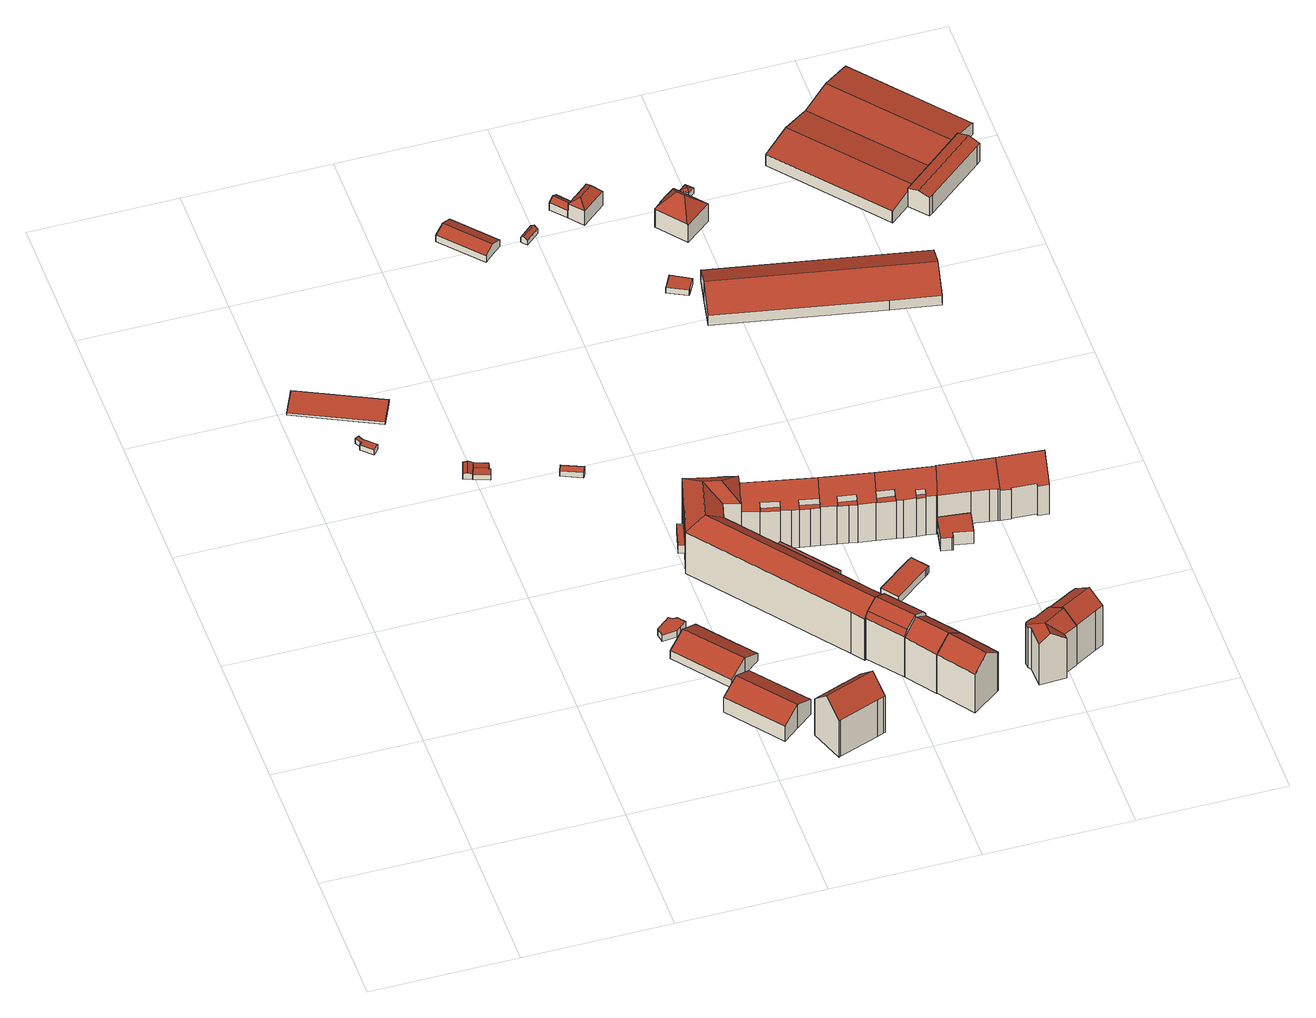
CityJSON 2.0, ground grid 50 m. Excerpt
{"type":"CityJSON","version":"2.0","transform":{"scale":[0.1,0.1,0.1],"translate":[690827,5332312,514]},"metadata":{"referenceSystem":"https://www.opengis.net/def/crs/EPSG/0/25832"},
"CityObjects":{
"building1":{"type":"Building","attributes":{"Gemeindeschluessel":"09162000","HoeheDach":"523.918","HoeheGrund":"522.918","Methode":"1000","NiedrigsteTraufeDesGebaeudes":"523.918","Geometrietyp2DReferenz":"3000","function":"53001_1800","roofType":"1000","measuredHeight":1},"geometry":[{"type":"MultiSurface","lod":"2","boundaries":[[[0,1,2,3,4]],[[5,6,7,8,9]],[[7,6,0,4]],[[7,4,3,2,9,8]],[[5,1,0,6]],[[2,1,5,9]]],"semantics":{"surfaces":[{"type":"WallSurface"},{"type":"GroundSurface"},{"type":"RoofSurface"}],"values":[0,0,0,1,2,0]}}]},
"building2":{"type":"Building","attributes":{"Gemeindeschluessel":"09162000","HoeheDach":"520.541","HoeheGrund":"518.310","Methode":"2000","NiedrigsteTraufeDesGebaeudes":"520.541","Geometrietyp2DReferenz":"3000","function":"31001_2000","roofType":"1000","measuredHeight":2.23,"storeysAboveGround":1},"geometry":[{"type":"MultiSurface","lod":"2","boundaries":[[[10,11,12,13]],[[14,15,16,17]],[[18,10,13,19,14,17,20,21,22,23]],[[17,16,24,20]],[[23,25,26,18]],[[18,26,11,10]],[[19,13,12,27,15,14]],[[28,29,22,21,20,24]],[[15,27,12,11,26,25,29,28,24,16]],[[22,29,25,23]]],"semantics":{"surfaces":[{"type":"WallSurface"},{"type":"GroundSurface"},{"type":"RoofSurface"}],"values":[0,0,1,0,0,0,0,0,2,0]}}]},
"building3":{"type":"Building","attributes":{"Gemeindeschluessel":"09162000","HoeheDach":"519.989","HoeheGrund":"517.260","Methode":"1000","NiedrigsteTraufeDesGebaeudes":"519.525","Geometrietyp2DReferenz":"3000","function":"31001_2000","roofType":"3100","measuredHeight":2.73,"storeysAboveGround":1},"geometry":[{"type":"MultiSurface","lod":"2","boundaries":[[[30,31,32,33,34]],[[35,31,30,36]],[[37,38,36,30,34,39,40,41]],[[35,36,38,37,41,42,43,44]],[[44,32,31,35]],[[42,45,33,43]],[[43,33,32,44]],[[39,34,33,45,40]],[[40,45,42,41]]],"semantics":{"surfaces":[{"type":"RoofSurface"},{"type":"WallSurface"},{"type":"GroundSurface"}],"values":[0,1,1,2,1,1,1,0,1]}}]},
"building4":{"type":"Building","attributes":{"Gemeindeschluessel":"09162000","HoeheDach":"519.899","HoeheGrund":"517.370","Methode":"1000","NiedrigsteTraufeDesGebaeudes":"519.460","Geometrietyp2DReferenz":"3000","function":"31001_2000","roofType":"3100","measuredHeight":2.53,"storeysAboveGround":1},"geometry":[{"type":"MultiSurface","lod":"2","boundaries":[[[46,47,48,32,49,50]],[[51,52,53,54]],[[55,49,32,56]],[[30,50,49,55,57,58]],[[59,54,53,60,61,62]],[[63,48,47,64]],[[65,52,51,66,67,68]],[[67,69,64,47,46,68]],[[64,69,67,66,51,54,59,62,58,57,55,56,63]],[[62,61,30,58]],[[60,53,52,65,68,46,50,30,61]],[[56,32,48,63]]],"semantics":{"surfaces":[{"type":"RoofSurface"},{"type":"WallSurface"},{"type":"GroundSurface"}],"values":[0,1,1,1,1,1,1,1,2,1,0,1]}}]},
"building5":{"type":"Building","attributes":{"Gemeindeschluessel":"09162000","HoeheDach":"520.452","HoeheGrund":"517.780","Methode":"1000","NiedrigsteTraufeDesGebaeudes":"520.452","Geometrietyp2DReferenz":"3000","function":"31001_2000","roofType":"1000","measuredHeight":2.67},"geometry":[{"type":"MultiSurface","lod":"2","boundaries":[[[70,71,72,73]],[[74,75,76,77]],[[78,79,80,81]],[[73,72,82,83]],[[83,82,84,85]],[[85,78,81,74,77,86,70,73,83]],[[81,80,75,74]],[[82,72,71,87,76,75,80,79,84]],[[86,87,71,70]],[[85,84,79,78]],[[77,76,87,86]]],"semantics":{"surfaces":[{"type":"WallSurface"},{"type":"GroundSurface"},{"type":"RoofSurface"}],"values":[0,0,0,0,0,1,0,2,0,0,0]}}]},
"building6":{"type":"Building","attributes":{"Gemeindeschluessel":"09162000","HoeheDach":"524.900","HoeheGrund":"517.646","Methode":"2000","NiedrigsteTraufeDesGebaeudes":"521.027","Geometrietyp2DReferenz":"3000","function":"31001_9998","roofType":"3100","measuredHeight":7.25},"geometry":[{"type":"MultiSurface","lod":"2","boundaries":[[[88,89,90,91,92]],[[92,91,93,94]],[[90,89,95,96,97,98,99]],[[100,95,89,88]],[[101,97,96,102]],[[103,98,97,101]],[[91,90,99,93]],[[102,96,95,100]],[[94,93,99,98,103]],[[94,103,101,102,100,88,92]]],"semantics":{"surfaces":[{"type":"WallSurface"},{"type":"RoofSurface"},{"type":"GroundSurface"}],"values":[0,0,1,0,0,0,1,0,0,2]}}]},
"building7":{"type":"Building","attributes":{"Gemeindeschluessel":"09162000","HoeheDach":"527.505","HoeheGrund":"517.240","Methode":"1000","NiedrigsteTraufeDesGebaeudes":"523.717","Geometrietyp2DReferenz":"3000","function":"31001_9998","roofType":"3100","measuredHeight":10.27,"storeysAboveGround":2},"geometry":[{"type":"MultiSurface","lod":"2","boundaries":[[[104,105,106,107,108,109]],[[105,110,111,106]],[[112,113,114,115]],[[106,111,115,107]],[[109,113,112,104]],[[108,114,113,109]],[[104,112,110,105]],[[110,112,115,111]],[[107,115,114,108]]],"semantics":{"surfaces":[{"type":"GroundSurface"},{"type":"WallSurface"},{"type":"RoofSurface"}],"values":[0,1,2,1,1,1,1,2,1]}}]},
"building8":{"type":"Building","attributes":{"Gemeindeschluessel":"09162000","HoeheDach":"521.220","HoeheGrund":"517.930","Methode":"1000","NiedrigsteTraufeDesGebaeudes":"520.238","Geometrietyp2DReferenz":"3000","function":"31001_2000","roofType":"3100","measuredHeight":3.29,"storeysAboveGround":1},"geometry":[{"type":"MultiSurface","lod":"2","boundaries":[[[116,117,118,119,120,121]],[[122,123,124,125,126,127]],[[118,117,127,126,125,128,119]],[[117,116,122,127]],[[116,121,123,122]],[[129,120,119,128,125,124]],[[121,120,129,124,123]]],"semantics":{"surfaces":[{"type":"WallSurface"},{"type":"GroundSurface"},{"type":"RoofSurface"}],"values":[0,0,1,0,2,0,2]}}]},
"building9":{"type":"Building","attributes":{"Gemeindeschluessel":"09162000","HoeheDach":"539.900","HoeheGrund":"517.989","Methode":"2000","NiedrigsteTraufeDesGebaeudes":"524.090","Geometrietyp2DReferenz":"3000","function":"31001_9998","roofType":"3100","measuredHeight":21.91,"storeysAboveGround":2},"geometry":[{"type":"MultiSurface","lod":"2","boundaries":[[[130,131,132,133,134,135,136,137]],[[138,139,140,141]],[[142,143,144,145]],[[145,144,146,147]],[[148,149,150,151]],[[138,152,136,135,153,139]],[[147,146,149,148]],[[154,140,139,153]],[[155,141,140,154,134,133]],[[156,157,132,131,158]],[[159,137,136,152]],[[150,149,146,144,143,158,131,130]],[[159,152,138,141,155,157,156,142,145,147,148,151]],[[153,135,134,154]],[[156,158,143,142]],[[159,151,150,130,137]],[[155,133,132,157]]],"semantics":{"surfaces":[{"type":"RoofSurface"},{"type":"WallSurface"},{"type":"GroundSurface"}],"values":[0,1,1,1,1,1,1,0,1,1,1,0,2,1,1,1,1]}}]},
"building10":{"type":"Building","attributes":{"Gemeindeschluessel":"09162000","HoeheDach":"521.220","HoeheGrund":"517.920","Methode":"2000","NiedrigsteTraufeDesGebaeudes":"521.220","Geometrietyp2DReferenz":"3000","function":"51009_1610","roofType":"1000","measuredHeight":3.3},"geometry":[{"type":"MultiSurface","lod":"2","boundaries":[[[160,161,162,163]],[[164,160,163,165]],[[165,166,167,164]],[[166,162,161,167]],[[163,162,166,165]],[[164,167,161,160]]],"semantics":{"surfaces":[{"type":"WallSurface"},{"type":"GroundSurface"},{"type":"RoofSurface"}],"values":[0,1,0,2,0,0]}}]},
"building11":{"type":"Building","attributes":{"Gemeindeschluessel":"09162000","HoeheDach":"539.480","HoeheGrund":"517.191","Methode":"1000","NiedrigsteTraufeDesGebaeudes":"534.300","Geometrietyp2DReferenz":"3000","function":"31001_3052","roofType":"3100","measuredHeight":22.29,"storeysAboveGround":6},"geometry":[{"type":"MultiSurface","lod":"2","boundaries":[[[168,169,170,171,172,173]],[[170,169,174,175,176]],[[177,178,179,180,181,182,183]],[[184,185,172,171]],[[186,180,179,187]],[[178,188,189,190,191,192,179]],[[193,194,195,196,197,177,183]],[[185,198,199,177,197,200,201,202,203,204,173,172]],[[205,181,180,186]],[[206,183,182,207]],[[208,196,195,209]],[[210,191,190,211]],[[168,173,204,212]],[[213,189,214,215]],[[216,194,193,217]],[[218,219,220,221]],[[209,195,194,216]],[[222,192,191,210]],[[211,190,189,213]],[[187,179,192,222]],[[212,204,203,223]],[[224,225,199,226]],[[184,171,170,176]],[[227,202,201,228]],[[217,193,183,206]],[[229,220,219,214,189,188]],[[208,209,216,217,206,207,205,186,187,222,210,211,213,215,218,221,230,224,226,231,175,174,169,168,212,223,227,228,232]],[[228,201,200,232]],[[175,231,198,185,184,176]],[[231,226,199,198]],[[233,234,229,188,178]],[[233,178,177,199,225]],[[230,221,220,229,234]],[[207,182,181,205]],[[225,224,230,234,233]],[[215,214,219,218]],[[208,232,200,197,196]],[[223,203,202,227]]],"semantics":{"surfaces":[{"type":"WallSurface"},{"type":"RoofSurface"},{"type":"GroundSurface"}],"values":[0,0,1,0,0,1,1,1,0,0,0,0,0,0,0,0,0,0,0,0,0,0,1,0,0,1,2,0,0,0,1,1,0,0,0,0,0,0]}}]},
"building12":{"type":"Building","attributes":{"Gemeindeschluessel":"09162000","HoeheDach":"521.670","HoeheGrund":"517.090","Methode":"1000","NiedrigsteTraufeDesGebaeudes":"519.780","Geometrietyp2DReferenz":"3000","function":"31001_2000","roofType":"3100","measuredHeight":4.58},"geometry":[{"type":"MultiSurface","lod":"2","boundaries":[[[235,236,237,238]],[[239,240,241,242]],[[235,243,244,240,239,236]],[[243,235,238,245,246,244]],[[237,242,241,246,245,238]],[[236,239,242,237]],[[246,241,240,244]]],"semantics":{"surfaces":[{"type":"WallSurface"},{"type":"RoofSurface"},{"type":"GroundSurface"}],"values":[0,1,0,2,0,1,0]}}]},
"building13":{"type":"Building","attributes":{"Gemeindeschluessel":"09162000","HoeheDach":"540.420","HoeheGrund":"518.062","Methode":"2000","NiedrigsteTraufeDesGebaeudes":"535.380","Geometrietyp2DReferenz":"3000","function":"31001_1000","roofType":"3400","measuredHeight":22.36,"storeysAboveGround":5},"geometry":[{"type":"MultiSurface","lod":"2","boundaries":[[[247,248,249]],[[250,251,252,253]],[[254,255,256,257,248,247]],[[258,255,254,259]],[[258,260,261,256,255]],[[259,254,247,249]],[[260,262,251,250,263,261]],[[256,261,263,264,257]],[[265,249,248,257,264,266]],[[267,265,266,253,252]],[[267,252,251,262]],[[263,250,253,266,264]],[[260,258,259,249,265,267,262]]],"semantics":{"surfaces":[{"type":"WallSurface"},{"type":"RoofSurface"},{"type":"GroundSurface"}],"values":[0,1,1,0,0,0,0,1,0,0,0,1,2]}}]},
"building14":{"type":"Building","attributes":{"Gemeindeschluessel":"09162000","HoeheDach":"539.590","HoeheGrund":"518.135","Methode":"2000","NiedrigsteTraufeDesGebaeudes":"535.052","Geometrietyp2DReferenz":"3000","function":"31001_1000","roofType":"3100","measuredHeight":21.45,"storeysAboveGround":5},"geometry":[{"type":"MultiSurface","lod":"2","boundaries":[[[258,268,269,260]],[[270,271,272,273,274]],[[260,269,274,273,262]],[[260,262,275,276,277,278,258]],[[279,270,274,269,268]],[[276,271,270,277]],[[277,270,279,278]],[[262,273,272,275]],[[278,279,268,258]],[[275,272,271,276]]],"semantics":{"surfaces":[{"type":"WallSurface"},{"type":"RoofSurface"},{"type":"GroundSurface"}],"values":[0,1,0,2,1,0,0,0,0,0]}}]},
"building15":{"type":"Building","attributes":{"Gemeindeschluessel":"09162000","HoeheDach":"539.590","HoeheGrund":"518.185","Methode":"2000","NiedrigsteTraufeDesGebaeudes":"535.036","Geometrietyp2DReferenz":"3000","function":"31001_1000","roofType":"3100","measuredHeight":21.41,"storeysAboveGround":5},"geometry":[{"type":"MultiSurface","lod":"2","boundaries":[[[280,281,270,282]],[[283,284,285,286]],[[287,270,288,289]],[[290,280,282,291]],[[291,282,270,287]],[[287,289,283,286,290,291]],[[286,285,281,280,290]],[[281,285,284,288,270]],[[289,288,284,283]]],"semantics":{"surfaces":[{"type":"RoofSurface"},{"type":"WallSurface"},{"type":"GroundSurface"}],"values":[0,1,1,1,1,2,1,0,1]}}]},
"building16":{"type":"Building","attributes":{"Gemeindeschluessel":"09162000","HoeheDach":"520.247","HoeheGrund":"517.110","Methode":"1000","NiedrigsteTraufeDesGebaeudes":"519.234","Geometrietyp2DReferenz":"3000","function":"31001_2000","roofType":"3100","measuredHeight":3.14},"geometry":[{"type":"MultiSurface","lod":"2","boundaries":[[[292,293,294,295,296,297]],[[298,299,297,296,295,300]],[[301,299,298,302]],[[293,292,301,302,303,294]],[[302,298,300,303]],[[297,299,301,292]],[[294,303,300,295]]],"semantics":{"surfaces":[{"type":"GroundSurface"},{"type":"WallSurface"},{"type":"RoofSurface"}],"values":[0,1,2,1,2,1,1]}}]},
"building17":{"type":"Building","attributes":{"Gemeindeschluessel":"09162000","HoeheDach":"538.260","HoeheGrund":"514.414","Methode":"2000","NiedrigsteTraufeDesGebaeudes":"530.750","Geometrietyp2DReferenz":"3000","function":"31001_1000","roofType":"3100","measuredHeight":23.85,"storeysAboveGround":5},"geometry":[{"type":"MultiSurface","lod":"2","boundaries":[[[304,305,306,307,308]],[[309,310,311,312]],[[313,314,315,316,317,318,319,320,321,322,323]],[[324,325,326,327,328]],[[329,330,331,332]],[[333,334,327,326]],[[332,331,335,336]],[[337,338,339,322,321]],[[340,341,342,343]],[[324,328,344,345]],[[346,347,348,349,350]],[[351,352,353,354]],[[355,308,307,356,357]],[[323,358,311,310,359,342,341,360,361,362,363,364,353]],[[365,366,367,368]],[[369,345,344,370,371,372,364,363]],[[369,363,362,373]],[[358,374,375,376,357,367,366,306,305,377,378,311]],[[379,380,381,382]],[[383,384,385,343,342,359]],[[386,387,330,329]],[[388,376,375,389]],[[390,316,315,391]],[[392,318,317,393]],[[394,395,396,397,398]],[[399,320,319,400]],[[323,322,339,398,397,358]],[[381,380,309,312,401,402]],[[403,404,348,347]],[[307,365,368,356]],[[379,405,310,309,380]],[[391,315,314,406]],[[368,367,357,356]],[[371,370,352,351]],[[336,335,407,408]],[[385,409,410,340,343]],[[354,353,364,372]],[[312,311,378,401]],[[304,382,381,402,377,305]],[[358,397,396,407,335,331,330,387,374]],[[409,361,360,410]],[[350,349,411,412]],[[394,398,339,338]],[[355,357,376,388]],[[350,412,333,326]],[[401,378,377,402]],[[371,351,354,372]],[[337,321,320,399]],[[410,360,341,340]],[[386,389,375,374,387]],[[313,323,353,352,370,344,328,327,334,411,349,348,404]],[[393,317,316,390]],[[346,350,326,325]],[[403,347,346,325,324,345,369,373,384,383,405,379,382,304,308,355,388,389,386,329,332,336,408,395,394,338,337,399,400,392,393,390,391,406]],[[383,359,310,405]],[[412,411,334,333]],[[403,406,314,313,404]],[[307,306,366,365]],[[408,407,396,395]],[[400,319,318,392]],[[384,373,362,361,409,385]]],"semantics":{"surfaces":[{"type":"WallSurface"},{"type":"RoofSurface"},{"type":"GroundSurface"}],"values":[0,0,1,0,0,0,0,0,0,0,0,0,0,1,0,0,0,1,0,0,0,0,0,0,0,0,1,1,0,1,0,0,0,0,0,1,0,0,0,1,0,0,0,0,1,0,1,0,0,0,1,0,0,2,0,0,0,0,0,0,0]}}]},
"building18":{"type":"Building","attributes":{"Gemeindeschluessel":"09162000","HoeheDach":"520.120","HoeheGrund":"517.017","Methode":"1000","NiedrigsteTraufeDesGebaeudes":"520.120","Geometrietyp2DReferenz":"3000","function":"31001_2000","roofType":"1000","measuredHeight":3.1,"storeysAboveGround":1},"geometry":[{"type":"MultiSurface","lod":"2","boundaries":[[[413,414,415,416]],[[416,415,417,418]],[[419,420,421,422]],[[423,413,416,418,424,419,422]],[[422,421,425,423]],[[421,420,426,417,415,414,425]],[[418,417,426,424]],[[424,426,420,419]],[[423,425,414,413]]],"semantics":{"surfaces":[{"type":"WallSurface"},{"type":"GroundSurface"},{"type":"RoofSurface"}],"values":[0,0,0,1,0,2,0,0,0]}}]},
"building19":{"type":"Building","attributes":{"Gemeindeschluessel":"09162000","HoeheDach":"526.530","HoeheGrund":"517.560","Methode":"2000","NiedrigsteTraufeDesGebaeudes":"520.790","Geometrietyp2DReferenz":"3000","function":"31001_1000","roofType":"3200","measuredHeight":8.97,"storeysAboveGround":2},"geometry":[{"type":"MultiSurface","lod":"2","boundaries":[[[427,428,429,430,431,432,433,434]],[[434,433,432,435,436,437]],[[438,439,440,441]],[[441,442,443,444,445,446,447,448,449,450,451,438]],[[442,441,440,452,427,443]],[[429,439,430]],[[435,432,431,450,449,448,453]],[[445,454,455,446]],[[455,456,453,448,447,446]],[[452,428,427]],[[439,438,451,430]],[[436,435,453,456]],[[454,437,436,456,455]],[[452,440,439,429,428]],[[444,443,427,434,437,454,445]],[[450,431,430,451]]],"semantics":{"surfaces":[{"type":"RoofSurface"},{"type":"WallSurface"},{"type":"GroundSurface"}],"values":[0,1,1,2,1,0,1,1,1,0,1,0,0,0,1,1]}}]},
"building20":{"type":"Building","attributes":{"Gemeindeschluessel":"09162000","HoeheDach":"519.760","HoeheGrund":"517.380","Methode":"1000","NiedrigsteTraufeDesGebaeudes":"519.760","Geometrietyp2DReferenz":"3000","function":"31001_2000","roofType":"1000","measuredHeight":2.38,"storeysAboveGround":1},"geometry":[{"type":"MultiSurface","lod":"2","boundaries":[[[457,458,459,460]],[[461,462,463,464]],[[460,459,465,466]],[[460,466,467,468,469,461,464,457]],[[470,471,462,461,469,468]],[[464,463,458,457]],[[472,465,459,458,463,462,471,470]],[[467,466,465,472,470,468]]],"semantics":{"surfaces":[{"type":"WallSurface"},{"type":"GroundSurface"},{"type":"RoofSurface"}],"values":[0,0,0,1,0,0,2,0]}}]},
"building21":{"type":"Building","attributes":{"Gemeindeschluessel":"09162000","HoeheDach":"539.450","HoeheGrund":"518.150","Methode":"2000","NiedrigsteTraufeDesGebaeudes":"534.614","Geometrietyp2DReferenz":"3000","function":"31001_1000","roofType":"3100","measuredHeight":21.3,"storeysAboveGround":5},"geometry":[{"type":"MultiSurface","lod":"2","boundaries":[[[473,474,475,476]],[[477,478,479,480,481,482,483,475,474,484,485,486,487]],[[484,488,489,485]],[[479,490,491,480]],[[478,477,492,493]],[[492,477,487,494]],[[494,487,486,495,496]],[[483,497,476,475]],[[473,476,497,498,499,500,496,495,489,488]],[[494,496,500,492]],[[474,473,488,484]],[[501,493,492,500]],[[485,489,495,486]],[[480,491,502,481]],[[482,498,497,483]],[[498,482,481,502,499]],[[502,491,490,501,500,499]],[[479,478,493,501,490]]],"semantics":{"surfaces":[{"type":"WallSurface"},{"type":"GroundSurface"},{"type":"RoofSurface"}],"values":[0,1,0,0,0,0,0,0,2,2,0,2,0,0,0,0,2,0]}}]},
"building22":{"type":"Building","attributes":{"Gemeindeschluessel":"09162000","HoeheDach":"521.857","HoeheGrund":"516.367","Methode":"1000","NiedrigsteTraufeDesGebaeudes":"521.857","Geometrietyp2DReferenz":"3000","function":"31001_1000","roofType":"1000","measuredHeight":5.49},"geometry":[{"type":"MultiSurface","lod":"2","boundaries":[[[503,504,505,506]],[[507,508,504,503]],[[509,510,511,512,505,504,508]],[[513,510,509,514]],[[515,511,510,513]],[[516,512,511,515]],[[506,505,512,516]],[[507,503,506,516,515,513,514]],[[514,509,508,507]]],"semantics":{"surfaces":[{"type":"WallSurface"},{"type":"RoofSurface"},{"type":"GroundSurface"}],"values":[0,0,1,0,0,0,0,2,0]}}]},
"building23":{"type":"Building","attributes":{"Gemeindeschluessel":"09162000","HoeheDach":"539.520","HoeheGrund":"518.200","Methode":"2000","NiedrigsteTraufeDesGebaeudes":"535.199","Geometrietyp2DReferenz":"3000","function":"31001_1000","roofType":"3100","measuredHeight":21.32,"storeysAboveGround":4},"geometry":[{"type":"MultiSurface","lod":"2","boundaries":[[[517,495,518,519,520]],[[521,522,495,517]],[[495,522,523,524,525,518]],[[526,527,528,529]],[[530,531,532,533]],[[520,519,527,526]],[[533,534,535,521,517,520,526,529,530]],[[534,524,523,535]],[[535,523,522,521]],[[533,532,525,524,534]],[[529,528,531,530]],[[519,518,525,532,531,528,527]]],"semantics":{"surfaces":[{"type":"WallSurface"},{"type":"RoofSurface"},{"type":"GroundSurface"}],"values":[0,0,1,0,0,0,2,0,0,0,0,1]}}]},
"building24":{"type":"Building","attributes":{"Gemeindeschluessel":"09162000","HoeheDach":"530.530","HoeheGrund":"517.410","Methode":"2000","NiedrigsteTraufeDesGebaeudes":"524.850","Geometrietyp2DReferenz":"3000","function":"31001_9998","roofType":"3200","measuredHeight":13.12,"storeysAboveGround":2},"geometry":[{"type":"MultiSurface","lod":"2","boundaries":[[[536,537,538,539,540,541,542,543,544,545,546]],[[547,548,549,540,539,538]],[[550,551,552,553]],[[546,551,550,536]],[[553,552,554,548,547]],[[554,555,556,557,558,549,548]],[[542,557,556,543]],[[540,549,558,541]],[[556,555,559,545,544,543]],[[552,551,559,555,554]],[[537,536,550,553,547,538]],[[541,558,557,542]],[[545,559,551,546]]],"semantics":{"surfaces":[{"type":"GroundSurface"},{"type":"WallSurface"},{"type":"RoofSurface"}],"values":[0,1,2,1,2,2,1,1,1,2,1,1,1]}}]},
"building25":{"type":"Building","attributes":{"Gemeindeschluessel":"09162000","HoeheDach":"538.410","HoeheGrund":"517.229","Methode":"2000","NiedrigsteTraufeDesGebaeudes":"530.905","Geometrietyp2DReferenz":"3000","function":"31001_1000","roofType":"3100","measuredHeight":21.18,"storeysAboveGround":6},"geometry":[{"type":"MultiSurface","lod":"2","boundaries":[[[560,561,562,563,564,565,566]],[[567,568,564,563,569]],[[570,571,568,567]],[[572,573,571,570]],[[574,560,566,575]],[[564,568,571,573,576,565]],[[575,566,565,577]],[[577,565,576,578]],[[579,561,560,574]],[[578,576,573,572]],[[575,577,578,572,570,567,569,580,579,574]],[[569,563,562,580]],[[580,562,561,579]]],"semantics":{"surfaces":[{"type":"RoofSurface"},{"type":"WallSurface"},{"type":"GroundSurface"}],"values":[0,1,1,1,1,0,1,1,1,1,2,1,1]}}]},
"building26":{"type":"Building","attributes":{"Gemeindeschluessel":"09162000","HoeheDach":"520.640","HoeheGrund":"517.460","Methode":"2000","NiedrigsteTraufeDesGebaeudes":"519.860","Geometrietyp2DReferenz":"3000","function":"31001_2000","roofType":"3500","measuredHeight":3.18},"geometry":[{"type":"MultiSurface","lod":"2","boundaries":[[[581,582,583,584]],[[585,586,587]],[[583,585,587]],[[588,586,582,581]],[[584,589,588,581]],[[582,586,585]],[[582,585,583]],[[589,587,586,588]],[[584,583,587,589]]],"semantics":{"surfaces":[{"type":"WallSurface"},{"type":"RoofSurface"},{"type":"GroundSurface"}],"values":[0,1,1,0,2,1,1,0,0]}}]},
"building27":{"type":"Building","attributes":{"Gemeindeschluessel":"09162000","HoeheDach":"538.390","HoeheGrund":"517.370","Methode":"2000","NiedrigsteTraufeDesGebaeudes":"530.055","Geometrietyp2DReferenz":"3000","function":"31001_1000","roofType":"3100","measuredHeight":21.02,"storeysAboveGround":4},"geometry":[{"type":"MultiSurface","lod":"2","boundaries":[[[590,591,592,593]],[[594,595,596,597]],[[598,599,600,601]],[[598,601,602,591,590,603,604,605,594,597]],[[604,603,606,607]],[[592,608,600,599,596,609,607,606,593]],[[590,593,606,603]],[[602,608,592,591]],[[598,597,596,599]],[[596,595,610,609]],[[602,601,600,608]],[[605,610,595,594]],[[605,604,607,609,610]]],"semantics":{"surfaces":[{"type":"WallSurface"},{"type":"GroundSurface"},{"type":"RoofSurface"}],"values":[0,0,0,1,0,2,0,0,0,2,0,0,0]}}]},
"building28":{"type":"Building","attributes":{"Gemeindeschluessel":"09162000","HoeheDach":"526.701","HoeheGrund":"517.347","Methode":"2000","NiedrigsteTraufeDesGebaeudes":"521.600","Geometrietyp2DReferenz":"3000","function":"31001_9998","roofType":"3100","measuredHeight":9.35},"geometry":[{"type":"MultiSurface","lod":"2","boundaries":[[[611,612,613,614,615,616,617,618]],[[614,619,620,615]],[[621,622,623,620,619]],[[615,620,624,616]],[[617,625,626,618]],[[618,626,627,611]],[[623,627,626,625,624,620]],[[612,622,621,613]],[[611,627,623,622,612]],[[613,621,619,614]],[[616,624,625,617]]],"semantics":{"surfaces":[{"type":"GroundSurface"},{"type":"WallSurface"},{"type":"RoofSurface"}],"values":[0,1,2,1,1,1,2,1,1,1,1]}}]},
"building29":{"type":"Building","attributes":{"Gemeindeschluessel":"09162000","HoeheDach":"526.800","HoeheGrund":"517.641","Methode":"2000","NiedrigsteTraufeDesGebaeudes":"522.600","Geometrietyp2DReferenz":"3000","function":"31001_2000","roofType":"3100","measuredHeight":9.16,"storeysAboveGround":1},"geometry":[{"type":"MultiSurface","lod":"2","boundaries":[[[628,629,630,631]],[[632,633,634,635,636,637,638]],[[636,635,639,640]],[[641,642,643,644,640,639,645,646]],[[629,647,638,637,644,643,630]],[[632,648,649,633]],[[635,634,650,651,652,653,654,639]],[[655,645,639,654]],[[656,657,658,659]],[[659,658,660,661]],[[644,637,636,640]],[[656,662,650,634,633,649,657]],[[655,654,653,663]],[[656,659,661,664,665,666,628,631,642,641,646,645,655,663,667,668,662]],[[666,647,629,628]],[[631,630,643,642]],[[661,660,669,664]],[[665,638,647,666]],[[669,660,658,657,649,648]],[[667,652,651,668]],[[663,653,652,667]],[[668,651,650,662]],[[665,664,669,648,632,638]]],"semantics":{"surfaces":[{"type":"WallSurface"},{"type":"RoofSurface"},{"type":"GroundSurface"}],"values":[0,0,1,0,1,1,1,0,0,0,1,0,0,2,0,0,0,0,1,0,0,0,0]}}]}
},
"vertices":[
[44,2000,99],[322,1870,99],[322,1870,89],[173,1940,89],[44,2000,89],[280,1779,99],[1,1910,99],[1,1910,89],[130,1849,89],[280,1779,89],
[185,1739,43],[185,1739,65],[194,1749,65],[194,1749,43],[190,1754,43],[190,1754,65],[181,1772,65],[181,1772,43],[222,1706,43],[194,1750,43],[194,1778,43],[202,1760,43],[203,1759,43],[239,1726,43],[194,1778,65],[239,1726,65],[222,1706,65],[194,1750,65],[202,1760,65],[203,1759,65],
[484,1521,55],[496,1557,55],[500,1570,55],[485,1576,60],[469,1527,60],[496,1557,33],[484,1521,33],[466,1528,33],[469,1527,33],[466,1528,59],[454,1532,55],[454,1532,33],[470,1582,33],[485,1576,33],[500,1570,33],[470,1582,55],
[538,1529,59],[542,1539,57],[546,1553,55],[496,1557,57],[492,1545,59],[543,1524,34],[543,1524,58],[536,1501,55],[536,1501,34],[496,1557,34],[500,1570,34],[492,1545,34],[484,1521,34],[531,1503,34],[531,1503,55],[484,1520,55],[484,1520,34],[546,1553,34],[542,1539,34],[538,1525,58],[538,1525,34],[537,1525,34],[537,1525,58],[538,1529,34],
[890,675,38],[890,675,65],[878,665,65],[878,665,38],[880,721,38],[880,721,65],[894,720,65],[894,720,38],[856,718,38],[856,718,65],[869,729,65],[869,729,38],[826,659,65],[826,659,38],[822,691,65],[822,691,38],[914,695,38],[914,695,65],
[1028,446,36],[1028,446,108],[1027,445,109],[972,402,71],[972,402,36],[829,582,71],[829,582,36],[1083,490,70],[1003,586,72],[939,670,70],[885,627,107],[883,625,109],[1083,490,36],[939,670,36],[1003,586,36],[885,627,36],
[1115,177,32],[1060,132,32],[916,312,32],[971,356,32],[1027,401,32],[1171,221,32],[1060,132,97],[916,312,97],[1115,177,135],[1171,221,97],[1027,401,97],[971,356,135],
[812,1417,62],[812,1417,39],[818,1430,39],[823,1442,39],[823,1442,62],[818,1430,72],[743,1447,62],[748,1459,72],[753,1472,62],[753,1472,39],[748,1459,39],[743,1447,39],[753,1471,39],[753,1471,62],
[1174,65,259],[1343,127,259],[1322,185,198],[1261,163,198],[1260,164,197],[1214,147,197],[1214,146,198],[1153,124,198],[1218,155,40],[1218,155,101],[1252,168,101],[1252,168,40],[1365,69,40],[1365,69,198],[1359,67,198],[1359,67,40],[1338,59,198],[1338,59,40],[1199,9,40],[1199,9,199],[1196,7,198],[1196,7,40],[1214,146,40],[1214,147,101],[1260,164,101],[1261,163,40],[1363,74,40],[1322,185,40],[1363,74,204],[1153,124,40],
[1015,1105,39],[1015,1105,72],[1034,1099,72],[1034,1099,39],[991,1014,39],[1010,1009,39],[1010,1009,72],[991,1014,72],
[1382,620,32],[1398,632,32],[1398,632,203],[1383,621,203],[1383,621,211],[1382,620,212],[1275,789,32],[1258,811,32],[1258,811,203],[1055,941,255],[1093,1085,255],[1050,1158,211],[1034,1099,211],[1022,1054,211],[1010,1009,211],[989,928,211],[1243,800,203],[1243,800,211],[1034,1099,32],[1050,1158,32],[1150,1071,255],[1219,1115,211],[1174,1126,212],[1136,1135,212],[1095,1146,212],[1371,438,211],[1402,399,211],[1404,396,211],[1451,433,254],[1451,434,255],[1242,799,212],[1120,955,212],[1498,470,212],[1499,471,211],[1497,473,212],[1466,512,211],[1465,513,211],[1022,1054,32],[989,928,32],[1010,1009,32],[1451,433,32],[1404,396,32],[1136,1135,32],[1174,1126,32],[1465,513,32],[1219,1115,32],[1212,1085,211],[1212,1085,32],[1402,399,32],[1371,438,32],[1205,1057,32],[1205,1057,211],[1198,1029,211],[1198,1029,32],[1095,1146,32],[1466,512,32],[1135,1012,32],[1135,1012,212],[1120,955,32],[1497,473,32],[1499,471,32],[1191,999,211],[1191,998,32],[1242,799,32],[1498,470,32],[1137,1012,211],[1191,998,211],
[811,2419,31],[811,2419,58],[691,2554,58],[691,2554,31],[842,2446,77],[873,2473,58],[753,2608,58],[722,2581,77],[842,2446,31],[873,2473,31],[722,2581,31],[753,2608,31],
[1404,396,217],[1404,396,218],[1404,396,41],[1578,347,238],[1586,353,223],[1498,470,214],[1486,461,238],[1406,393,217],[1496,282,216],[1506,290,238],[1414,404,238],[1496,282,41],[1406,393,41],[1541,317,41],[1541,317,263],[1586,353,41],[1542,318,264],[1449,432,264],[1451,433,41],[1451,433,263],[1498,470,41],
[1496,282,212],[1541,317,255],[1618,218,256],[1667,253,211],[1652,274,211],[1586,353,214],[1542,319,256],[1652,274,41],[1667,253,41],[1618,218,41],[1569,183,41],[1569,183,211],
[1656,64,210],[1705,100,256],[1569,183,210],[1753,136,42],[1753,136,210],[1752,134,212],[1752,134,42],[1618,218,42],[1667,253,210],[1667,253,42],[1656,64,42],[1569,183,42],
[957,2452,31],[948,2462,31],[940,2471,31],[985,2511,31],[993,2501,31],[1002,2491,31],[993,2501,62],[1002,2491,52],[985,2511,52],[957,2452,52],[948,2462,62],[940,2471,52],
[1342,963,4],[1342,963,169],[1311,970,170],[1311,970,168],[1311,970,4],[1431,946,168],[1431,946,172],[1435,963,192],[1435,963,168],[1806,943,243],[1807,944,241],[1820,1004,169],[1818,1004,169],[1810,1005,169],[1757,1013,170],[1745,1014,170],[1705,1020,171],[1643,1030,171],[1622,1033,171],[1615,973,243],[1689,900,4],[1728,895,4],[1728,895,168],[1728,895,171],[1689,900,170],[1212,1085,4],[1212,1085,206],[1219,1115,169],[1219,1115,4],[1730,911,168],[1730,911,190],[1297,1097,171],[1297,1097,4],[1643,1030,4],[1577,1041,4],[1577,1041,171],[1488,955,168],[1488,955,194],[1485,936,171],[1485,936,168],[1667,904,170],[1667,904,4],[1759,891,4],[1790,886,4],[1790,886,172],[1759,891,172],[1759,891,168],[1668,926,168],[1668,926,197],[1609,935,197],[1609,935,168],[1248,985,4],[1248,985,168],[1248,985,172],[1443,1004,243],[1484,936,171],[1550,944,194],[1546,924,170],[1548,924,170],[1604,914,171],[1605,914,171],[1315,989,168],[1315,989,192],[1252,1002,193],[1252,1002,168],[1604,914,4],[1665,905,170],[1665,905,168],[1605,914,168],[1548,924,4],[1205,1055,243],[1198,1029,210],[1191,998,173],[1367,959,170],[1370,977,193],[1400,952,4],[1400,952,168],[1368,958,168],[1368,958,4],[1484,936,4],[1519,930,4],[1519,930,168],[1205,1057,4],[1205,1057,241],[1191,998,4],[1198,1029,4],[1818,1004,4],[1820,1004,4],[1757,1013,4],[1810,1005,4],[1470,1061,4],[1452,1065,4],[1452,1065,170],[1456,1064,170],[1470,1061,170],[1705,1020,4],[1745,1014,4],[1370,977,168],[1367,959,168],[1793,885,4],[1793,885,172],[1431,946,4],[1807,944,4],[1367,1081,172],[1367,1081,4],[1546,924,168],[1550,944,168],[1762,906,190],[1762,906,168],
[1651,745,30],[1651,745,61],[1667,757,61],[1667,757,30],[1708,704,61],[1708,704,30],[1692,692,30],[1692,692,61],[1578,603,61],[1578,603,30],[1537,656,30],[1700,698,30],[1537,656,61],[1700,698,61],
[1111,2522,98],[1146,2512,125],[1195,2552,125],[1191,2588,98],[1142,2548,98],[1141,2548,97],[1126,2535,97],[1111,2523,97],[1141,2548,68],[1126,2535,82],[1111,2523,68],[1230,2542,36],[1230,2542,98],[1150,2476,98],[1150,2476,36],[1150,2477,36],[1111,2522,36],[1111,2523,36],[1109,2525,36],[1066,2575,36],[1082,2588,36],[1097,2601,36],[1141,2548,36],[1142,2548,36],[1191,2588,36],[1150,2477,98],[1097,2601,68],[1109,2525,68],[1066,2575,68],[1082,2588,82],
[1393,2132,34],[1393,2132,58],[1369,2090,58],[1369,2090,34],[1303,2124,34],[1303,2124,58],[1328,2169,58],[1328,2169,34],[1367,2086,58],[1367,2086,34],[1338,2100,34],[1301,2120,34],[1302,2121,34],[1301,2120,58],[1302,2121,58],[1338,2100,58],
[1907,242,214],[1907,242,41],[1897,247,41],[1897,247,208],[1973,144,41],[1974,126,41],[1883,121,41],[1880,197,41],[1873,206,41],[1871,225,41],[1878,240,41],[1961,272,41],[1990,222,41],[1991,220,41],[2020,171,41],[1961,272,216],[1990,222,252],[1883,121,219],[1880,197,220],[1973,144,213],[1974,126,213],[2020,171,212],[1991,220,254],[1992,218,254],[1878,240,206],[1871,225,212],[1871,223,213],[1918,173,254],[1920,123,254],[1873,206,214],
[1793,885,24],[1793,885,79],[1897,871,79],[1897,871,24],[1774,791,24],[1774,791,79],[1809,785,79],[1812,784,79],[1817,805,79],[1881,792,79],[1812,784,24],[1809,785,24],[1817,805,24],[1881,792,24],
[1991,220,42],[1990,221,255],[1990,222,255],[1990,222,42],[2020,171,42],[2020,171,213],[2096,214,214],[2123,230,214],[2095,278,255],[1961,272,42],[1961,272,212],[2039,315,212],[2039,315,42],[2065,329,42],[2065,329,212],[2094,280,254],[2094,280,42],[2123,230,42],[2096,214,42],
[1434,2309,34],[1431,2313,34],[1356,2405,34],[1358,2406,34],[1384,2429,34],[1382,2434,34],[1411,2458,34],[1414,2455,34],[1438,2475,34],[1442,2478,34],[1521,2380,34],[1356,2405,114],[1358,2406,116],[1384,2429,115],[1434,2309,109],[1521,2380,109],[1446,2384,165],[1431,2313,114],[1427,2407,165],[1438,2475,113],[1414,2455,114],[1411,2458,109],[1382,2434,109],[1442,2478,109],
[1897,871,172],[1954,863,170],[1983,858,169],[1987,857,169],[1993,921,244],[1807,944,244],[1793,885,173],[1998,981,32],[1998,981,173],[1987,857,32],[1995,981,32],[1995,981,173],[1967,984,32],[1967,984,174],[1897,871,32],[1793,885,32],[1820,1004,172],[1807,944,32],[1820,1004,32],[1954,863,32],[1983,858,32],
[1515,2508,35],[1515,2508,59],[1493,2490,59],[1493,2490,35],[1494,2511,66],[1495,2532,59],[1473,2513,59],[1495,2532,35],[1473,2513,35],
[2022,849,34],[2022,853,34],[2022,853,167],[2022,849,163],[2153,966,34],[2153,966,174],[2148,906,244],[2148,906,34],[2142,836,34],[2142,836,161],[2105,839,161],[2105,839,34],[2105,846,34],[1987,854,34],[1987,857,34],[1998,981,34],[1987,854,165],[1987,857,168],[2105,846,168],[1993,922,244],[1998,981,174],
[2119,1909,34],[2101,1810,34],[1940,1838,34],[1383,1944,34],[1402,2043,34],[1421,2141,34],[1977,2039,34],[2137,2009,34],[1383,1944,77],[1402,2043,127],[1940,1838,76],[2101,1810,77],[2118,1909,127],[1421,2141,77],[1977,2039,76],[2137,2009,76],[2119,1909,127],
[2062,2201,36],[2062,2201,86],[1765,2557,86],[1765,2557,36],[2130,2254,115],[2351,2438,115],[2351,2438,102],[2329,2420,107],[2241,2346,86],[2152,2272,107],[2130,2254,102],[2030,2778,107],[1941,2704,86],[1853,2630,36],[1777,2568,36],[1777,2568,89],[1853,2630,107],[2030,2778,36],[1941,2704,36],[2064,2199,86],[2156,2223,128],[2377,2406,128],[2350,2438,102],[2417,2494,86],[2415,2496,86],[2118,2851,86],[2105,2841,89],[2105,2841,36],[2403,2375,36],[2403,2375,115],[2391,2365,115],[2391,2365,36],[2195,2202,115],[2195,2202,36],[2350,2438,36],[2118,2851,36],[2182,2192,36],[2130,2254,36],[2064,2199,36],[2415,2496,36],[2417,2494,36],[2182,2192,115]
]}
